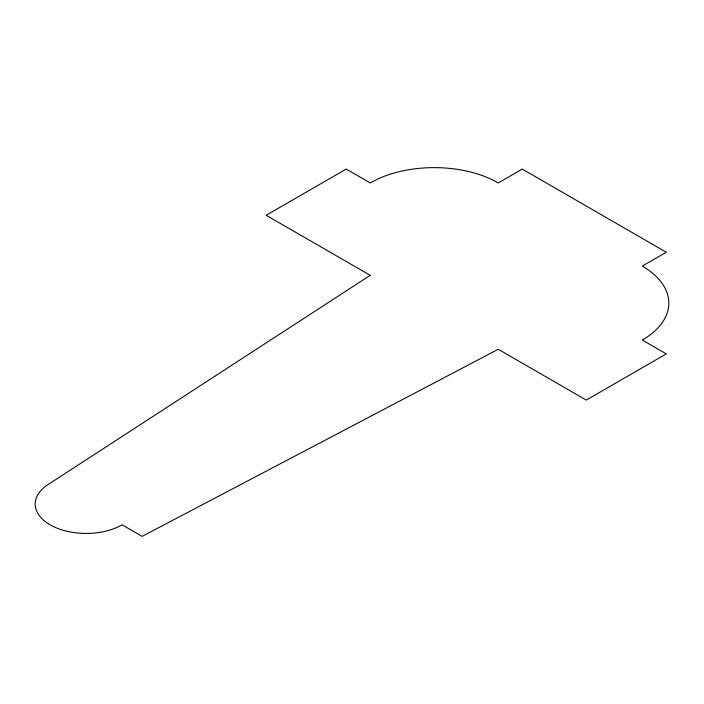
<?xml version="1.0" encoding="UTF-8"?>
<svg xmlns="http://www.w3.org/2000/svg" width="704" height="704" viewBox="0 0 704 704"><rect width="100%" height="100%" fill="white"/><g stroke="black" fill="none" stroke-linecap="round" stroke-linejoin="round"><path stroke-width="1.06" d="M370.207 275.334L50.116 483.243A50.926 29.401 0 0 0 50.116 524.823A50.926 29.401 0 0 0 122.135 524.823L142.138 536.369L498.238 349.263L586.265 400.083L666.292 353.883L642.286 340.023A90.534 52.272 0 0 0 642.286 266.094L666.292 252.234L522.245 169.074L498.238 182.934A90.534 52.272 0 0 0 370.207 182.934L346.201 169.074L266.174 215.274L370.207 275.334"/></g></svg>
